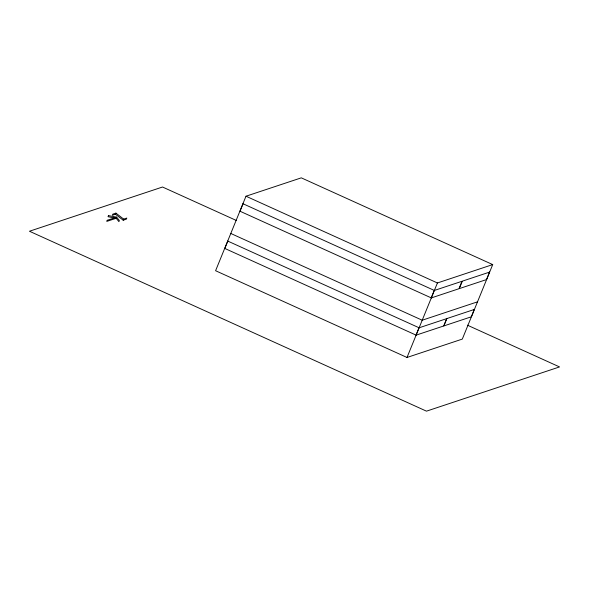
<?xml version="1.0" encoding="UTF-8"?>
<svg xmlns="http://www.w3.org/2000/svg" width="589" height="589" viewBox="0 0 589 589"><rect width="100%" height="100%" fill="white"/><g stroke="black" fill="none" stroke-linecap="round" stroke-linejoin="round"><path stroke-width="0.88" d="M115.466 214.241L115.923 213.13L123.661 219.108L126.804 218.063L126.348 219.174L123.204 220.22L115.466 214.241L112.322 215.287L112.779 214.175L115.923 213.13M123.204 220.22L123.661 219.108M492.713 264.586L301.296 177.841L245.996 196.218L215.589 270.726L407.006 357.471L437.421 282.963L492.713 264.586L462.306 339.095L406.734 357.567M474.322 309.372L471.391 316.772L416.158 335.126M489.562 272.037L486.588 279.547L459.295 288.617L462.343 281.159L489.628 272.089M434.387 290.451L461.997 281.277L458.949 288.728L431.347 297.909M477.51 301.84L422.21 320.217L230.792 233.472M419.154 327.786L474.395 309.424M245.996 196.218L437.421 282.963M236.241 220.419L162.527 187.015L29.45 231.241L426.473 411.159L559.55 366.932L467.416 325.18M108.479 215.603L108.03 216.715L116.195 218.276L118.912 221.648L119.361 220.536L116.644 217.164L108.479 215.603M107.213 220.301L106.764 221.412L116.195 218.276L116.644 217.164L107.213 220.301M227.81 241.1L224.814 248.448L416.025 335.097L419.022 327.749L227.81 241.1M243.043 203.765L240.003 211.223L431.222 297.872L434.262 290.414L243.043 203.765M446.786 318.597L443.789 325.945L446.771 318.605"/></g></svg>
